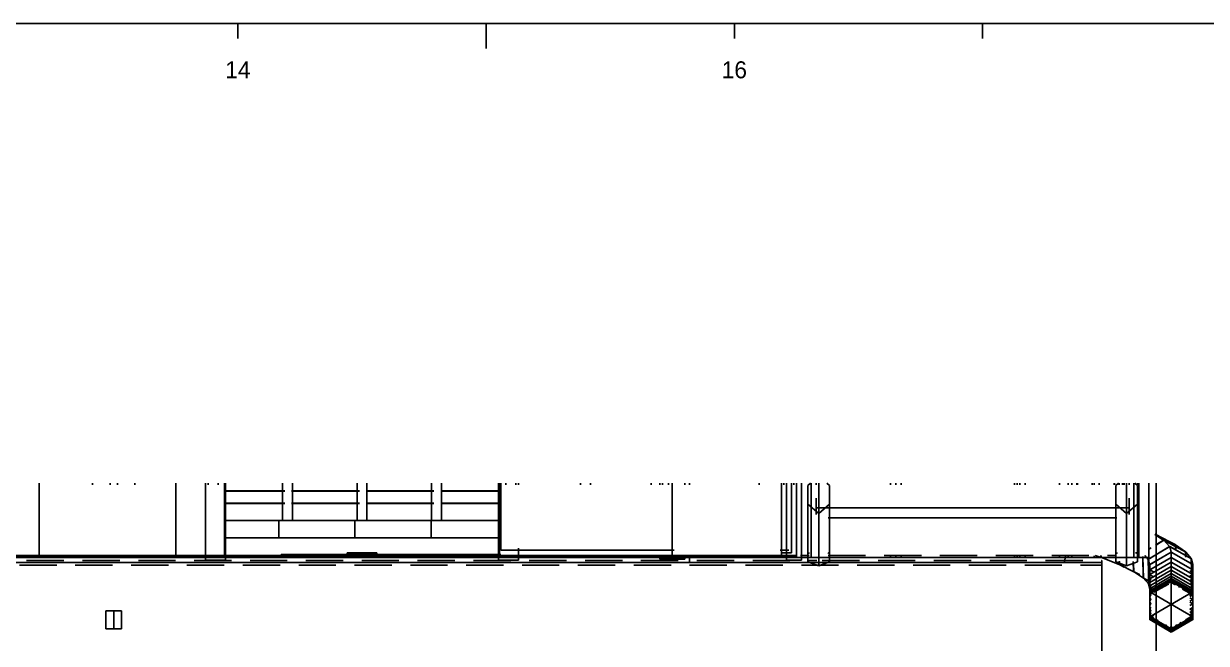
# Model space of a CAD drawing. Extents: x 5 to 836, y 5 to 589.
# Drawn here: x 295.7 to 391, y 203.1 to 253 of the extents above; entities that cross this region are included whole.
import ezdxf
from ezdxf.enums import TextEntityAlignment as Align

# ---------------------------------------------------------------- set-up
doc = ezdxf.new("R2010")
doc.units = 0
doc.linetypes.add('DASHED', pattern=[4.5, 3, -1.5])
for name, color, linetype in [('CUT', 7, 'CONTINUOUS'), ('DETAIL', 8, 'CONTINUOUS'), ('DIM', 3, 'CONTINUOUS'), ('MARKING', 4, 'DASHED'), ('OUTLINE', 7, 'CONTINUOUS'), ('TEXT', 7, 'CONTINUOUS')]:
    doc.layers.add(name, color=color, linetype=linetype)

msp = doc.modelspace()

# ---------------------------------------------------------------- linework, layer by layer
at = {"layer": 'CUT'}
for p, q in [((348, 210), (348, 216)), ((356.8, 210), (356.8, 216)), ((357.6, 210.4), (357.6, 216)), ((358, 210), (358, 216)), ((358.93, 215.82), (359.14, 216)), ((358.93, 214.32), (358.93, 215.82)), ((359.2, 210), (359.2, 216)), ((360.46, 216), (360.67, 215.82)), ((360.67, 214.32), (360.67, 215.82)), ((383.73, 215.82), (383.94, 216)), ((383.73, 214.32), (383.73, 215.82)), ((385.2, 210), (385.2, 216)), ((385.26, 216), (385.47, 215.82)), ((385.47, 214.32), (385.47, 215.82)), ((385.6, 210), (385.6, 216)), ((386.4, 210), (386.4, 216)), ((387, 191.23), (387, 216)), ((358.93, 214.32), (359.8, 213.56)), ((359.8, 213.56), (360.67, 214.32)), ((383.73, 214.32), (384.6, 213.56)), ((384.6, 213.56), (385.47, 214.32)), ((219.6, 210), (386.4, 210)), ((248, 210.16), (358, 210.16)), ((248, 210.06), (358, 210.06)), ((356.8, 210.4), (357.6, 210.4)), ((223.4, 209.6), (382.6, 209.6)), ((382.6, 146), (382.6, 209.6)), ((386.47, 207.26), (388.2, 208.26)), ((388.2, 208.26), (389.93, 207.26)), ((386.47, 205.26), (386.47, 207.26)), ((389.93, 205.26), (389.93, 207.26)), ((302.37, 204.27), (302.37, 205.73)), ((302.37, 205.73), (303.63, 205.73)), ((303.63, 204.27), (303.63, 205.73)), ((386.47, 205.26), (388.2, 204.26)), ((388.2, 204.26), (389.93, 205.26)), ((302.37, 204.27), (303.63, 204.27))]:
    msp.add_line(p, q, dxfattribs=at)
at = {"layer": 'DETAIL'}
for p, q in [((297, 210), (297, 216)), ((301.3, 215.86), (301.3, 216)), ((302.7, 215.86), (302.7, 216)), ((303.3, 215.86), (303.3, 216)), ((304.7, 215.86), (304.7, 216)), ((308, 210), (308, 216)), ((310.4, 209.8), (310.4, 216)), ((310.6, 215.86), (310.6, 216)), ((311.4, 215.86), (311.4, 216)), ((311.88, 215.39), (316.77, 215.39)), ((311.92, 210), (311.92, 216)), ((312, 209.8), (312, 216)), ((316.6, 213), (316.6, 216)), ((317.33, 215.39), (322.79, 215.39)), ((317.4, 213), (317.4, 216)), ((322.6, 213), (322.6, 216)), ((323.35, 215.39), (328.8, 215.39)), ((323.4, 213), (323.4, 216)), ((328.6, 213), (328.6, 216)), ((329.36, 215.39), (334.25, 215.39)), ((329.4, 213), (329.4, 216)), ((334, 209.8), (334, 216)), ((334.08, 210), (334.08, 216)), ((334.2, 210.6), (334.2, 216)), ((334.6, 215.86), (334.6, 216)), ((335.4, 215.86), (335.4, 216)), ((335.6, 215.86), (335.6, 216)), ((340.6, 215.86), (340.6, 216)), ((341.4, 215.86), (341.4, 216)), ((346.3, 215.86), (346.3, 216)), ((347, 215.86), (347, 216)), ((347.2, 215.86), (347.2, 216)), ((347.7, 215.86), (347.7, 216)), ((348, 210), (348, 216)), ((349, 215.86), (349, 216)), ((349.4, 215.86), (349.4, 216)), ((356.8, 210), (356.8, 216)), ((357.2, 209.8), (357.2, 216)), ((357.6, 210.4), (357.6, 216)), ((357.8, 215.86), (357.8, 216)), ((358, 215.86), (358, 216)), ((358.4, 209.8), (358.4, 216)), ((358.93, 209.67), (358.93, 215.82)), ((359.2, 215.72), (359.2, 216)), ((359.6, 215.87), (359.6, 216)), ((359.8, 209.34), (359.8, 216)), ((360.67, 209.67), (360.67, 215.82)), ((365.57, 215.86), (365.57, 216)), ((366, 215.86), (366, 216)), ((366.43, 215.86), (366.43, 216)), ((375.57, 215.86), (375.57, 216)), ((376, 215.86), (376, 216)), ((376.43, 215.86), (376.43, 216)), ((379.91, 215.86), (379.91, 216)), ((380.64, 215.86), (380.64, 216)), ((381.84, 215.86), (381.84, 216)), ((382.4, 215.86), (382.4, 216)), ((383.6, 215.86), (383.6, 216)), ((383.62, 215.86), (383.62, 216)), ((383.73, 209.67), (383.73, 215.82)), ((384.27, 215.86), (384.27, 216)), ((384.4, 215.86), (384.4, 216)), ((384.6, 209.34), (384.6, 216)), ((384.8, 215.87), (384.8, 216)), ((384.82, 215.86), (384.82, 216)), ((385.2, 215.86), (385.2, 216)), ((385.47, 215.86), (385.47, 216)), ((385.47, 209.67), (385.47, 215.82)), ((385.6, 210.4), (385.6, 216)), ((386.4, 210), (386.4, 216)), ((311.88, 215.35), (316.77, 215.35)), ((317.33, 215.35), (322.79, 215.35)), ((323.35, 215.35), (328.8, 215.35)), ((329.36, 215.35), (334.25, 215.35)), ((359.6, 213.47), (359.6, 214.8)), ((384.8, 213.47), (384.8, 214.8)), ((311.88, 214.4), (316.77, 214.4)), ((311.88, 214.36), (316.77, 214.36)), ((317.33, 214.4), (322.79, 214.4)), ((317.33, 214.36), (322.79, 214.36)), ((323.35, 214.4), (328.8, 214.4)), ((323.35, 214.36), (328.8, 214.36)), ((329.36, 214.4), (334.25, 214.4)), ((329.36, 214.36), (334.25, 214.36)), ((359.6, 214), (384.8, 214)), ((311.96, 213), (334.16, 213)), ((316.29, 211.6), (316.29, 213)), ((322.43, 211.6), (322.43, 213)), ((328.57, 211.6), (328.57, 213)), ((360.57, 213.2), (383.83, 213.2)), ((311.96, 211.6), (334.16, 211.6)), ((386.87, 211.89), (387.35, 211.66)), ((386.89, 211.87), (387.58, 211.41)), ((386.9, 211.89), (388.55, 211.02)), ((386.9, 211.87), (387.37, 211.63)), ((386.97, 211.82), (387.35, 211.66)), ((386.98, 211.83), (388.53, 211.05)), ((387.35, 211.66), (387.36, 211.53)), ((387.37, 211.63), (388.53, 211.05)), ((387.37, 211.63), (387.38, 211.5)), ((334.2, 210.6), (348.16, 210.6)), ((335.6, 209.8), (335.6, 210.76)), ((356.68, 210.6), (357.38, 210.6)), ((386.35, 209.86), (388.06, 210.9)), ((386.36, 209.89), (388.09, 210.9)), ((386.36, 210.65), (386.59, 210.78)), ((386.93, 210.99), (387.61, 211.41)), ((387.01, 211.05), (387.58, 211.41)), ((387.58, 211.41), (389.35, 210.48)), ((387.61, 211.41), (388.06, 210.9)), ((387.61, 211.41), (389.37, 210.45)), ((388.06, 210.9), (389.81, 209.94)), ((388.09, 210.9), (388.19, 210.44)), ((388.09, 210.9), (389.83, 209.91)), ((388.53, 211.05), (388.55, 210.65)), ((388.55, 211.02), (389.35, 210.48)), ((388.55, 211.02), (388.56, 210.62)), ((294.08, 210), (311.92, 210)), ((301.8, 210.02), (301.8, 210.14)), ((301.8, 210.02), (304.2, 210.02)), ((304.2, 210.02), (304.2, 210.14)), ((310.4, 209.8), (312, 209.8)), ((316.5, 210.26), (334.19, 210.26)), ((316.5, 210.02), (316.5, 210.26)), ((316.5, 210.02), (334.19, 210.02)), ((321.8, 210.4), (324.2, 210.4)), ((321.8, 210), (324.2, 210)), ((334, 209.8), (335.6, 209.8)), ((334.08, 210), (359.06, 210)), ((335.58, 210.02), (344.5, 210.02)), ((344.5, 210.02), (344.5, 210.14)), ((347, 209.89), (347, 210.17)), ((347, 209.89), (349, 209.89)), ((347.2, 210), (347.2, 210.14)), ((349, 209.89), (349, 210.17)), ((349.4, 209.65), (349.4, 210.15)), ((356, 210.02), (356, 210.14)), ((356, 210.02), (357.33, 210.02)), ((356.8, 210.4), (357.6, 210.4)), ((357.2, 209.8), (358.4, 209.8)), ((358.93, 210.33), (359.06, 210.38)), ((358.93, 209.67), (359.8, 209.34)), ((359.8, 209.34), (360.67, 209.67)), ((360.52, 210), (383.83, 210)), ((360.54, 210.38), (360.67, 210.33)), ((365.57, 210), (365.57, 210.14)), ((366, 210), (366, 210.14)), ((366.43, 210), (366.43, 210.14)), ((375.57, 210), (375.57, 210.14)), ((376, 210), (376, 210.14)), ((376.43, 210), (376.43, 210.14)), ((379.91, 210), (379.91, 210.14)), ((382.06, 210.18), (382.56, 210.01)), ((382.53, 210.17), (382.54, 210.03)), ((382.54, 210.03), (382.66, 209.98)), ((382.54, 210.03), (384.05, 209.41)), ((382.55, 210.14), (382.56, 210.01)), ((383.73, 210.33), (383.86, 210.38)), ((383.73, 209.67), (384.6, 209.34)), ((384.01, 209.71), (384.03, 209.44)), ((384.03, 209.68), (384.05, 209.41)), ((384.6, 209.34), (385.47, 209.67)), ((385.13, 209.68), (385.17, 208.88)), ((385.28, 210), (386.4, 210)), ((385.33, 210.4), (385.6, 210.4)), ((385.34, 210.38), (385.47, 210.33)), ((385.9, 210.07), (385.97, 208.34)), ((385.91, 210.1), (385.95, 208.37)), ((386.08, 210.17), (386.35, 209.86)), ((386.35, 209.86), (386.39, 207.87)), ((386.36, 209.89), (386.37, 207.9)), ((386.36, 209.89), (386.46, 209.43)), ((386.46, 209.43), (388.19, 210.44)), ((386.47, 209.44), (388.2, 210.44)), ((386.47, 209.02), (388.2, 210.02)), ((388.19, 210.44), (389.93, 209.45)), ((388.2, 204), (388.2, 210.44)), ((388.2, 210.44), (389.93, 209.44)), ((388.2, 210.02), (389.93, 209.02)), ((389.35, 210.48), (389.36, 210.08)), ((389.37, 210.45), (389.81, 209.94)), ((389.37, 210.45), (389.37, 210.05)), ((389.81, 209.94), (389.85, 207.94)), ((389.83, 209.91), (389.93, 209.45)), ((389.83, 209.91), (389.84, 207.91)), ((223.4, 209.6), (382.6, 209.6)), ((382.6, 146), (382.6, 209.6)), ((384.03, 209.44), (384.39, 209.26)), ((384.03, 209.44), (385.19, 208.85)), ((384.05, 209.41), (384.41, 209.24)), ((385.15, 209.52), (385.19, 208.85)), ((385.17, 208.88), (385.64, 208.64)), ((385.17, 208.88), (385.97, 208.34)), ((385.19, 208.86), (385.66, 208.62)), ((386.46, 209.43), (386.47, 207.43)), ((386.47, 208.63), (388.2, 209.63)), ((386.47, 205), (386.47, 209.44)), ((386.47, 208.29), (388.2, 209.29)), ((386.47, 207.99), (388.2, 208.99)), ((386.47, 207.73), (388.2, 208.73)), ((386.48, 209.02), (386.82, 208.82)), ((388.2, 209.63), (389.93, 208.63)), ((388.2, 209.29), (389.93, 208.29)), ((388.2, 208.99), (389.93, 207.99)), ((388.2, 208.73), (389.93, 207.73)), ((389.7, 208.89), (389.93, 209.02)), ((389.93, 209.45), (389.94, 207.45)), ((389.93, 205), (389.93, 209.44)), ((385.95, 208.37), (386.41, 208.11)), ((385.95, 208.37), (386.39, 207.87)), ((385.97, 208.34), (386.44, 208.09)), ((386.37, 207.9), (386.6, 207.76)), ((386.37, 207.9), (386.47, 207.43)), ((386.39, 207.87), (386.62, 207.74)), ((386.47, 208.63), (386.81, 208.43)), ((386.47, 207.5), (388.2, 208.5)), ((386.47, 207.32), (388.2, 208.32)), ((386.47, 208.29), (386.58, 208.22)), ((386.47, 207.24), (388.2, 208.24)), ((386.47, 207.18), (388.2, 208.18)), ((386.47, 207.17), (388.2, 208.17)), ((386.47, 207.11), (388.2, 208.11)), ((386.47, 207.08), (388.2, 208.08)), ((386.81, 207.26), (387.97, 207.93)), ((386.81, 207.23), (387.97, 207.89)), ((386.81, 207.21), (387.97, 207.87)), ((388.2, 208.5), (389.93, 207.5)), ((388.2, 208.32), (389.93, 207.32)), ((388.2, 208.24), (389.93, 207.24)), ((388.2, 208.18), (389.93, 207.18)), ((388.2, 208.17), (389.93, 207.17)), ((388.2, 208.11), (389.93, 207.11)), ((388.2, 208.08), (389.93, 207.08)), ((388.2, 208.06), (388.55, 207.86)), ((388.2, 208.03), (388.55, 207.83)), ((388.2, 208.01), (388.55, 207.81)), ((389.68, 208.14), (389.85, 207.94)), ((389.7, 208.5), (389.93, 208.63)), ((389.7, 208.16), (389.93, 208.29)), ((389.72, 207.85), (389.84, 207.91)), ((389.74, 207.87), (389.85, 207.94)), ((389.84, 207.91), (389.94, 207.45)), ((386.46, 207.17), (386.58, 207.1)), ((386.46, 207.02), (386.58, 207.09)), ((386.46, 207.01), (386.58, 206.94)), ((386.47, 207.73), (386.58, 207.66)), ((386.47, 207.5), (386.58, 207.44)), ((386.47, 207.44), (386.58, 207.37)), ((386.47, 207.43), (386.59, 207.37)), ((386.47, 207.32), (386.58, 207.26)), ((386.47, 205.24), (389.93, 207.24)), ((386.47, 207.24), (389.93, 205.24)), ((386.47, 207.06), (386.58, 207.13)), ((386.47, 207.11), (386.58, 207.04)), ((386.47, 207.01), (386.58, 207.07)), ((386.47, 207.06), (386.58, 206.99)), ((386.47, 207.03), (386.58, 206.96)), ((386.47, 207), (386.58, 206.93)), ((388.78, 207.73), (388.89, 207.66)), ((388.78, 207.69), (388.9, 207.63)), ((388.78, 207.67), (388.9, 207.61)), ((389.12, 207.53), (389.93, 207.06)), ((389.12, 207.49), (389.94, 207.02)), ((389.12, 207.47), (389.93, 207.01)), ((389.7, 207.59), (389.93, 207.73)), ((389.7, 207.37), (389.93, 207.5)), ((389.7, 207.31), (389.93, 207.44)), ((389.7, 207.19), (389.93, 207.32)), ((389.7, 207.03), (389.94, 207.17)), ((389.7, 206.97), (389.93, 207.11)), ((389.7, 206.93), (389.93, 207.06)), ((389.7, 206.89), (389.93, 207.03)), ((389.7, 206.87), (389.94, 207.01)), ((389.7, 206.87), (389.93, 207)), ((389.71, 207.31), (389.94, 207.45)), ((386.47, 206.63), (386.58, 206.7)), ((386.47, 206.63), (386.58, 206.57)), ((386.47, 206.29), (386.58, 206.36)), ((386.47, 206.29), (386.58, 206.22)), ((386.47, 205.99), (386.58, 205.92)), ((389.7, 206.77), (389.93, 206.63)), ((389.7, 206.5), (389.93, 206.63)), ((389.7, 206.42), (389.93, 206.29)), ((389.7, 206.16), (389.93, 206.29)), ((389.7, 205.85), (389.93, 205.99)), ((389.7, 205.86), (389.93, 205.73)), ((302.37, 205.73), (303.63, 205.73)), ((302.37, 204.27), (302.37, 205.73)), ((303, 204.27), (303, 205.73)), ((303.63, 204.27), (303.63, 205.73)), ((386.47, 205.73), (386.58, 205.79)), ((386.47, 205.73), (386.58, 205.66)), ((386.47, 205.5), (386.58, 205.57)), ((386.47, 205.5), (386.58, 205.44)), ((386.47, 205.32), (386.58, 205.39)), ((386.47, 205.17), (386.81, 205.37)), ((386.47, 205.32), (386.81, 205.12)), ((386.47, 205.24), (388.2, 204.24)), ((386.47, 205.06), (386.7, 205.19)), ((386.47, 205.18), (388.2, 204.18)), ((386.47, 205.17), (388.2, 204.17)), ((386.47, 205.11), (386.58, 205.17)), ((386.47, 205.03), (386.7, 205.16)), ((386.47, 205.01), (386.7, 205.14)), ((386.47, 205), (386.7, 205.13)), ((386.47, 205.11), (388.2, 204.11)), ((386.47, 205.08), (388.2, 204.08)), ((386.47, 205.06), (388.2, 204.06)), ((386.47, 205.03), (388.2, 204.03)), ((386.47, 205.01), (388.2, 204.01)), ((387.05, 204.99), (387.16, 204.92)), ((388.2, 204.24), (389.93, 205.24)), ((388.2, 204.18), (389.93, 205.18)), ((388.2, 204.17), (389.93, 205.17)), ((388.2, 204.11), (389.93, 205.11)), ((388.2, 204.11), (389.93, 205.11)), ((388.2, 204.08), (389.93, 205.08)), ((388.2, 204.06), (389.93, 205.06)), ((388.2, 204.03), (389.93, 205.03)), ((388.2, 204.01), (389.93, 205.01)), ((389.35, 204.99), (389.93, 205.32)), ((389.7, 205.59), (389.93, 205.73)), ((389.7, 205.64), (389.93, 205.5)), ((389.7, 205.37), (389.93, 205.5)), ((389.7, 205.46), (389.93, 205.32)), ((389.7, 205.3), (389.93, 205.17)), ((389.7, 205.24), (389.93, 205.11)), ((389.7, 205.19), (389.93, 205.06)), ((389.7, 205.16), (389.93, 205.03)), ((389.7, 205.14), (389.93, 205.01)), ((389.7, 205.13), (389.93, 205)), ((302.37, 204.27), (303.63, 204.27)), ((387.74, 204.59), (387.85, 204.52)), ((388.08, 204.39), (388.2, 204.32)), ((388.2, 204.32), (388.32, 204.39)), ((388.55, 204.52), (388.66, 204.59)), ((388.89, 204.72), (389.01, 204.79))]:
    msp.add_line(p, q, dxfattribs=at)
at = {"layer": 'DIM'}
for p, q in [((25, 253), (741, 253)), ((313, 253), (313, 251.8)), ((333, 253), (333, 251)), ((353, 253), (353, 251.8)), ((373, 253), (373, 251.8))]:
    msp.add_line(p, q, dxfattribs=at)
at = {"layer": 'MARKING'}
for p, q in [((246.48, 209.76), (359.66, 209.76)), ((248.7, 210.16), (357.44, 210.16)), ((248.7, 210.06), (357.44, 210.06)), ((358.34, 210.16), (359.04, 210.16)), ((360.08, 209.76), (382.6, 209.76)), ((360.57, 210.16), (383.78, 210.16)), ((382.6, 209.4), (382.6, 209.76)), ((223.4, 209.4), (382.6, 209.4))]:
    msp.add_line(p, q, dxfattribs=at)
at = {"layer": 'OUTLINE'}
for p, q in [((355, 215.86), (355, 216)), ((357, 215.86), (357, 216)), ((375.8, 215.86), (375.8, 216)), ((379.2, 215.86), (379.2, 216)), ((380.2, 215.86), (380.2, 216)), ((380.6, 215.87), (380.6, 216)), ((382, 215.86), (382, 216)), ((384, 215.86), (384, 216)), ((387, 208.7), (387, 216)), ((321.8, 210), (321.8, 210.4)), ((324.2, 210), (324.2, 210.4)), ((347.8, 210), (347.8, 210.13)), ((349.39, 210), (357.37, 210)), ((350.2, 210), (350.2, 210.13)), ((355, 210), (355, 210.14)), ((357, 210), (357, 210.14)), ((358.35, 210), (359.05, 210)), ((360.59, 210), (379.2, 210)), ((375.8, 210), (375.8, 210.14)), ((379.2, 210), (379.2, 210.14)), ((379.59, 209.69), (379.68, 210.09)), ((380.2, 210), (380.2, 210.14)), ((382, 210), (382, 210.14)), ((387, 201.94), (387, 204.98))]:
    msp.add_line(p, q, dxfattribs=at)

# ---------------------------------------------------------------- texts
at = {"layer": 'TEXT'}
for s, p in [('14', (313, 248.6)), ('16', (353, 248.6))]:
    msp.add_text(s, height=1.37, dxfattribs=at).set_placement(p, align=Align.CENTER)

doc.saveas('drawing.dxf')
